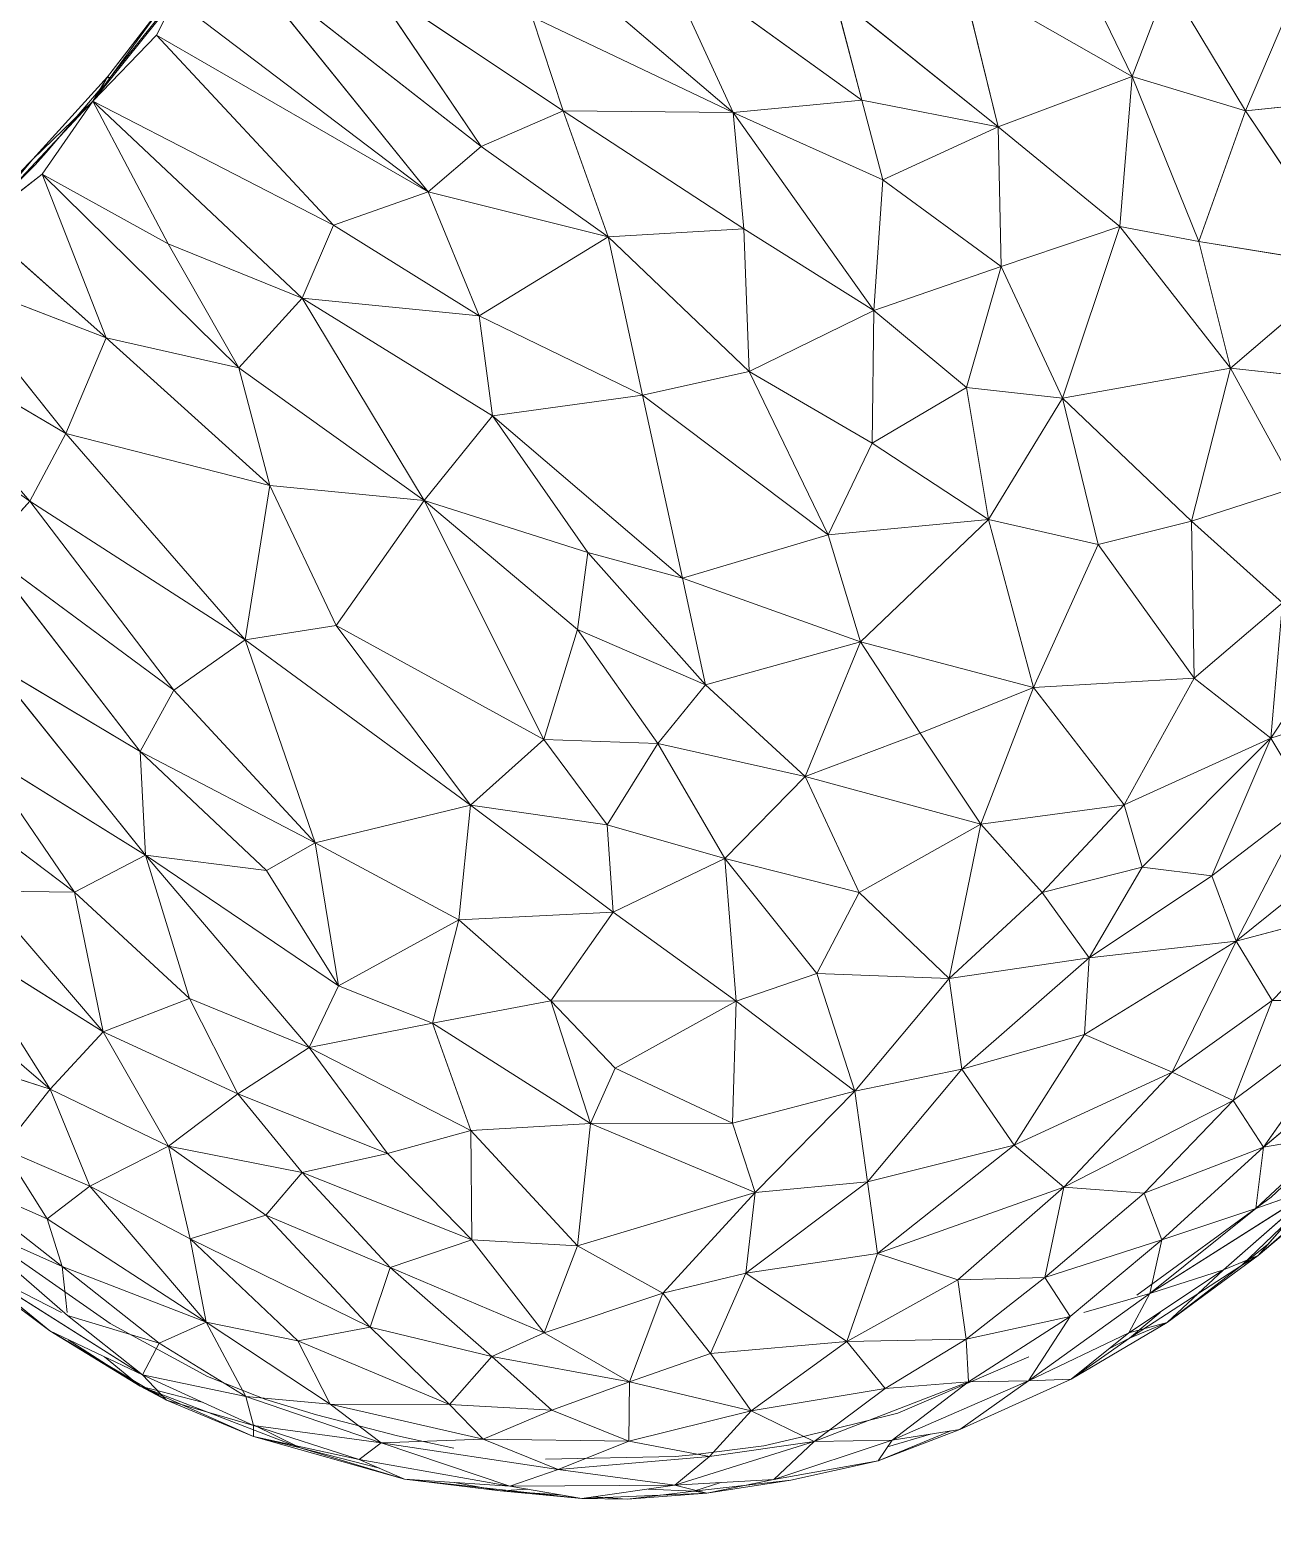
# Model space of a CAD drawing. Header units: inches. Extents: x -1767 to 184, y -1065 to 157.
# Drawn here: x -793.314 to -790.657, y -232.522 to -229.33 of the extents above; entities that cross this region are included whole.
import ezdxf

# ---------------------------------------------------------------- set-up
doc = ezdxf.new("R2010")
doc.units = ezdxf.units.IN
doc.header["$MEASUREMENT"] = 0
for name, color, linetype, lineweight in [('A-DETL-GENF', 92, 'Continuous', 9), ('E-LITE-EQPM', 33, 'Continuous', 9), ('G-IMPT', 8, 'Continuous', 9)]:
    doc.layers.add(name, color=color, linetype=linetype, lineweight=lineweight)

# ---------------------------------------------------------------- blocks, each defined once
blk = doc.blocks.new('flos_pendant16 - flos_pendant - 3D View - _3D__dwg_FLOS_AIM_Pendant_Lamps_dwg-2425-_3D_-V18-FIRST FLOOR')
at = {"layer": 'G-IMPT'}
for p, q in [((39.59, 25.3679), (40.0162, 25.3926)), ((40.0162, 25.3926), (39.6753, 25.3569)), ((40.4148, 25.3844), (40.0162, 25.3926)), ((40.0794, 25.3761), (40.0162, 25.3926)), ((40.643, 25.3596), (40.0162, 25.3926)), ((40.0162, 25.3926), (40.1729, 25.3376)), ((39.1446, 25.3129), (38.7212, 25.1947)), ((39.1446, 25.3129), (38.7681, 25.1977)), ((39.1446, 25.3129), (38.7681, 25.1977)), ((39.6753, 25.3569), (39.0649, 25.2166)), ((39.1446, 25.3129), (39.0649, 25.2166)), ((39.59, 25.3679), (39.1446, 25.3129)), ((39.1446, 25.3129), (39.6753, 25.3569)), ((39.6753, 25.3569), (39.4553, 25.1864)), ((39.4553, 25.1864), (40.1729, 25.3376)), ((40.0794, 25.3761), (39.59, 25.3679)), ((39.6753, 25.3569), (40.1729, 25.3376)), ((40.0794, 25.3761), (39.9412, 25.3466)), ((40.1729, 25.3376), (39.9859, 25.2111)), ((40.0794, 25.3761), (40.4148, 25.3844)), ((40.3079, 25.3439), (40.0794, 25.3761)), ((40.3079, 25.3439), (40.0794, 25.3761)), ((40.643, 25.3596), (40.1729, 25.3376)), ((40.1729, 25.3376), (40.643, 25.3596)), ((40.9977, 25.2634), (40.1729, 25.3376)), ((40.1729, 25.3376), (40.7475, 25.2029)), ((40.643, 25.3596), (40.4148, 25.3844)), ((40.5854, 25.3569), (40.4148, 25.3844)), ((41.0472, 25.2826), (40.643, 25.3596)), ((41.52, 25.1782), (40.643, 25.3596)), ((40.643, 25.3596), (40.9977, 25.2634)), ((41.0472, 25.2826), (40.7514, 25.3302)), ((39.0909, 25.248), (38.8697, 25.2042)), ((38.8697, 25.2042), (39.0909, 25.248)), ((40.9977, 25.2634), (40.7475, 25.2029)), ((40.9093, 25.2873), (41.0472, 25.2826)), ((41.52, 25.1782), (40.9977, 25.2634)), ((41.7372, 25.0572), (40.9977, 25.2634)), ((41.619, 24.9857), (40.9977, 25.2634)), ((40.9977, 25.2634), (41.52, 25.1782)), ((41.7372, 25.0572), (40.9977, 25.2634)), ((41.52, 25.1782), (41.0472, 25.2826)), ((41.274, 25.2183), (41.0472, 25.2826)), ((41.274, 25.2183), (41.0472, 25.2826)), ((38.7212, 25.1947), (38.1411, 24.9967)), ((38.1411, 24.9967), (38.7212, 25.1947)), ((39.0649, 25.2166), (38.3556, 24.9857)), ((38.7212, 25.1947), (38.3556, 24.9857)), ((38.3556, 24.9857), (38.7212, 25.1947)), ((39.0649, 25.2166), (38.6553, 24.961)), ((39.4553, 25.1864), (38.6553, 24.961)), ((39.0649, 25.2166), (38.7212, 25.1947)), ((39.4553, 25.1864), (39.0649, 25.2166)), ((39.0649, 25.2166), (39.4553, 25.1864)), ((39.4553, 25.1864), (39.0759, 24.9555)), ((39.4553, 25.1864), (39.0759, 24.9555)), ((39.4553, 25.1864), (39.9859, 25.2111)), ((39.4553, 25.1864), (39.755, 25.0022)), ((39.755, 25.0022), (39.4553, 25.1864)), ((39.7082, 25.1837), (39.5268, 25.1589)), ((39.7082, 25.1837), (40.0684, 25.1947)), ((39.9859, 25.2111), (39.755, 25.0022)), ((40.7475, 25.2029), (39.9859, 25.2111)), ((40.3818, 25.0957), (39.9859, 25.2111)), ((40.1564, 25.1947), (40.0684, 25.1947)), ((40.8052, 25.1452), (40.1564, 25.1947)), ((40.7475, 25.2029), (40.3818, 25.0957)), ((41.619, 24.9857), (40.7475, 25.2029)), ((41.1076, 25.0159), (40.7475, 25.2029)), ((42.2541, 24.8922), (41.52, 25.1782)), ((42.0259, 24.972), (41.52, 25.1782)), ((41.52, 25.1782), (41.7372, 25.0572)), ((42.0259, 24.972), (41.52, 25.1782)), ((39.5268, 25.1589), (39.0237, 25.0847)), ((40.3818, 25.0957), (39.755, 25.0022)), ((40.3818, 25.0957), (40.3488, 24.7988)), ((40.3488, 24.7988), (40.3818, 25.0957)), ((41.1076, 25.0159), (40.3818, 25.0957)), ((40.7502, 24.9032), (40.3818, 25.0957)), ((42.0259, 24.972), (41.6398, 25.1115)), ((39.0237, 25.0847), (38.3418, 24.8647)), ((41.1076, 25.0159), (40.7502, 24.9032)), ((41.619, 24.9857), (41.1076, 25.0159)), ((41.8555, 24.7685), (41.1076, 25.0159)), ((41.1076, 25.0159), (41.2589, 24.8262)), ((41.8555, 24.7685), (41.1076, 25.0159)), ((41.1076, 25.0159), (41.619, 24.9857)), ((41.2589, 25.0462), (41.5338, 24.9582)), ((41.7372, 25.0572), (41.619, 24.9857)), ((41.7372, 25.0572), (41.619, 24.9857)), ((42.2541, 24.8922), (41.7372, 25.0572)), ((41.7372, 25.0572), (42.2486, 24.8372)), ((38.1411, 24.9967), (37.6353, 24.7603)), ((38.3556, 24.9857), (37.7067, 24.6063)), ((37.7067, 24.6063), (38.3556, 24.9857)), ((37.8305, 24.8207), (38.1411, 24.9967)), ((38.1411, 24.9967), (37.8305, 24.7933)), ((38.1411, 24.9967), (37.8305, 24.7933)), ((38.3556, 24.9857), (37.8305, 24.7933)), ((38.3556, 24.9857), (38.1164, 24.6833)), ((38.6553, 24.961), (38.1164, 24.6833)), ((38.6553, 24.961), (38.1164, 24.6833)), ((38.3556, 24.9857), (38.1411, 24.9967)), ((38.6553, 24.961), (38.3556, 24.9857)), ((38.6553, 24.961), (38.647, 24.7465)), ((38.647, 24.7465), (38.6553, 24.961)), ((39.0759, 24.9555), (38.647, 24.7465)), ((39.0759, 24.9555), (38.6553, 24.961)), ((39.0759, 24.9555), (38.6553, 24.961)), ((39.755, 25.0022), (39.0759, 24.9555)), ((39.755, 25.0022), (39.0759, 24.9555)), ((39.2436, 24.7025), (39.0759, 24.9555)), ((39.755, 25.0022), (39.2436, 24.7025)), ((40.3488, 24.7988), (39.755, 25.0022)), ((39.755, 25.0022), (39.9309, 24.697)), ((40.3488, 24.7988), (39.755, 25.0022)), ((41.9297, 24.8152), (41.5338, 24.9582)), ((42.2486, 24.8372), (41.619, 24.9857)), ((42.2733, 24.6888), (41.619, 24.9857)), ((41.619, 24.9857), (41.8555, 24.7685)), ((41.619, 24.9857), (41.8555, 24.7685)), ((42.7957, 24.5871), (42.0259, 24.972)), ((42.2483, 24.8341), (42.0259, 24.972)), ((42.2541, 24.8922), (42.0259, 24.972)), ((37.9389, 24.8643), (37.8305, 24.8207)), ((40.7502, 24.9032), (40.3488, 24.7988)), ((40.7502, 24.9032), (40.3488, 24.7988)), ((41.2589, 24.8262), (40.7502, 24.9032)), ((40.7502, 24.9032), (41.0252, 24.6063)), ((40.7502, 24.9032), (41.0252, 24.6063)), ((42.2541, 24.8922), (42.2486, 24.8372)), ((42.672, 24.6695), (42.2541, 24.8922)), ((42.7957, 24.5871), (42.2541, 24.8922)), ((37.8305, 24.8207), (37.2366, 24.5101)), ((37.8305, 24.8207), (37.2366, 24.5101)), ((37.8305, 24.7933), (37.3273, 24.5238)), ((37.8305, 24.8207), (37.6353, 24.7603)), ((37.6353, 24.7603), (37.8305, 24.7933)), ((37.8305, 24.8207), (37.6649, 24.7064)), ((37.8305, 24.7933), (37.7067, 24.6063)), ((40.3488, 24.7988), (39.9309, 24.697)), ((40.3488, 24.7988), (40.1399, 24.3726)), ((41.0252, 24.6063), (40.3488, 24.7988)), ((40.3488, 24.7988), (40.753, 24.5128)), ((41.0252, 24.6063), (40.3488, 24.7988)), ((40.753, 24.5128), (40.3488, 24.7988)), ((41.2589, 24.8262), (41.0252, 24.6063)), ((41.2589, 24.8262), (41.0252, 24.6063)), ((41.8555, 24.7685), (41.2589, 24.8262)), ((41.2589, 24.8262), (41.619, 24.4028)), ((41.2589, 24.8262), (41.9874, 24.4358)), ((41.619, 24.4029), (41.2589, 24.8262)), ((41.9297, 24.8152), (42.1744, 24.7135)), ((42.672, 24.6695), (42.2486, 24.8372)), ((42.7792, 24.5321), (42.2486, 24.8372)), ((42.2486, 24.8372), (42.2733, 24.6888)), ((37.6353, 24.7603), (37.1486, 24.4688)), ((37.2366, 24.5101), (37.6353, 24.7603)), ((37.6353, 24.7603), (37.3273, 24.5238)), ((38.647, 24.7465), (38.1164, 24.6833)), ((38.1164, 24.6833), (38.647, 24.7465)), ((38.647, 24.7465), (38.2236, 24.4771)), ((39.2436, 24.7025), (38.647, 24.7465)), ((38.6608, 24.4468), (38.647, 24.7465)), ((38.6608, 24.4468), (38.647, 24.7465)), ((38.647, 24.7465), (39.2436, 24.7025)), ((42.2733, 24.6888), (41.8555, 24.7685)), ((42.4356, 24.2984), (41.8555, 24.7685)), ((41.8555, 24.7685), (41.9874, 24.4358)), ((41.8555, 24.7685), (42.2733, 24.6888)), ((42.4548, 24.5706), (42.1744, 24.7135)), ((38.1164, 24.6833), (37.6215, 24.3451)), ((38.0456, 24.67), (37.7067, 24.6063)), ((38.0456, 24.67), (37.7067, 24.6063)), ((38.1164, 24.6833), (38.2236, 24.4771)), ((39.2436, 24.7025), (38.6608, 24.4468)), ((39.2436, 24.7025), (38.6608, 24.4468)), ((39.2436, 24.7025), (39.0484, 24.2764)), ((39.2436, 24.7025), (39.0484, 24.2764)), ((39.2436, 24.7025), (39.9309, 24.697)), ((39.2436, 24.7025), (39.7165, 24.3121)), ((39.9309, 24.697), (39.2436, 24.7025)), ((39.9309, 24.697), (39.7165, 24.3121)), ((39.9309, 24.697), (39.7165, 24.3121)), ((40.1399, 24.3726), (39.9309, 24.697)), ((42.7792, 24.5321), (42.2733, 24.6888)), ((42.2733, 24.6888), (42.6802, 24.3809)), ((42.2733, 24.6888), (42.4356, 24.2984)), ((42.2733, 24.6888), (42.4356, 24.2984)), ((42.7957, 24.5871), (42.4939, 24.6962)), ((42.7957, 24.5871), (42.672, 24.6695)), ((43.2219, 24.2681), (42.672, 24.6695)), ((42.672, 24.6695), (42.7792, 24.5321)), ((37.7067, 24.6063), (36.8132, 24.1527)), ((37.7727, 24.609), (37.0552, 24.1829)), ((37.7067, 24.6063), (37.1376, 24.2324)), ((37.7067, 24.6063), (37.3273, 24.5238)), ((37.7067, 24.6063), (37.6215, 24.3451)), ((41.0252, 24.6063), (40.753, 24.5128)), ((41.619, 24.4028), (41.0252, 24.6063)), ((41.0252, 24.6063), (41.4898, 24.1142)), ((41.4898, 24.1142), (41.0252, 24.6063)), ((42.9167, 24.2599), (42.4548, 24.5706)), ((42.7957, 24.5871), (43.2219, 24.2681)), ((42.9613, 24.4235), (42.7957, 24.5871)), ((43.1337, 24.3207), (42.7957, 24.5871)), ((37.3273, 24.5238), (36.8132, 24.1527)), ((37.2366, 24.5101), (36.9788, 24.3088)), ((37.2366, 24.5101), (37.0896, 24.4132)), ((37.1486, 24.4688), (37.3273, 24.5238)), ((37.2366, 24.5101), (37.1486, 24.4688)), ((40.753, 24.5128), (40.1399, 24.3726)), ((40.753, 24.5128), (40.544, 24.0949)), ((41.4898, 24.1142), (40.753, 24.5128)), ((40.753, 24.5128), (41.0691, 24.0152)), ((42.7792, 24.5321), (42.6802, 24.3809)), ((43.2219, 24.2681), (42.7792, 24.5321)), ((43.5032, 23.9718), (42.7792, 24.5321)), ((42.7792, 24.5321), (43.1256, 24.1994)), ((37.1486, 24.4688), (36.5026, 24.0069)), ((37.1486, 24.4688), (36.64, 24.1169)), ((37.1486, 24.4688), (36.8132, 24.1527)), ((38.2236, 24.4771), (37.6215, 24.3451)), ((38.2236, 24.4771), (37.6875, 24.1032)), ((37.6875, 24.1032), (38.2236, 24.4771)), ((38.0862, 24.0344), (38.2236, 24.4771)), ((38.2236, 24.4771), (38.0862, 24.0344)), ((38.6608, 24.4468), (38.0862, 24.0344)), ((38.6608, 24.4468), (38.2236, 24.4771)), ((38.6608, 24.4468), (38.2236, 24.4771)), ((39.0484, 24.2764), (38.6608, 24.4468)), ((41.619, 24.4028), (41.9874, 24.4358)), ((42.4356, 24.2984), (41.9874, 24.4358)), ((42.4768, 23.875), (41.9874, 24.4358)), ((41.9874, 24.4358), (42.4768, 23.875)), ((37.0689, 23.93), (37.6215, 24.3451)), ((37.0689, 23.93), (37.6215, 24.3451)), ((37.1376, 24.2324), (37.6215, 24.3451)), ((37.6215, 24.3451), (37.6875, 24.1032)), ((37.6215, 24.3451), (37.6875, 24.1032)), ((40.1399, 24.3726), (39.6313, 23.9135)), ((40.1399, 24.3726), (39.7165, 24.3121)), ((40.1399, 24.3726), (40.544, 24.0949)), ((41.619, 24.4028), (41.4898, 24.1142)), ((42.0864, 23.7925), (41.619, 24.4029)), ((41.619, 24.4029), (42.4768, 23.875)), ((42.4768, 23.875), (41.619, 24.4028)), ((42.0864, 23.7925), (41.619, 24.4028)), ((42.6802, 24.3809), (42.4356, 24.2984)), ((43.1256, 24.1994), (42.6802, 24.3809)), ((42.6802, 24.3809), (43.1284, 23.952)), ((39.0484, 24.2764), (38.0862, 24.0344)), ((39.0484, 24.2764), (38.3143, 23.8008)), ((39.0484, 24.2764), (39.7165, 24.3121)), ((39.0484, 24.2764), (39.0649, 23.9135)), ((39.7165, 24.3121), (39.0649, 23.9135)), ((39.7165, 24.3121), (39.6313, 23.9135)), ((43.1284, 23.952), (42.4356, 24.2984)), ((43.1806, 23.7073), (42.4356, 24.2984)), ((42.4356, 24.2984), (42.9524, 23.5643)), ((42.4356, 24.2984), (42.4768, 23.875)), ((42.4768, 23.875), (42.4356, 24.2984)), ((43.9807, 23.5781), (43.2219, 24.2681)), ((43.2219, 24.2681), (43.5047, 23.9875)), ((43.2219, 24.2681), (43.9807, 23.5781)), ((37.1376, 24.2324), (36.7087, 23.9025)), ((36.7087, 23.9025), (37.1376, 24.2324)), ((36.8132, 24.1527), (37.1376, 24.2324)), ((37.1376, 24.2324), (37.0689, 23.93)), ((43.571, 23.7018), (42.9167, 24.2599)), ((43.6343, 23.666), (43.1256, 24.1994)), ((43.1256, 24.1994), (43.6343, 23.666)), ((37.0552, 24.1829), (36.3211, 23.6138)), ((41.4898, 24.1142), (41.0691, 24.0152)), ((42.0864, 23.7925), (41.4898, 24.1142)), ((41.8857, 23.5973), (41.4898, 24.1142)), ((41.8857, 23.5973), (41.4898, 24.1142)), ((43.1258, 24.184), (43.1284, 23.952)), ((43.1284, 23.952), (43.1258, 24.184)), ((43.5022, 23.9612), (43.1543, 24.1813)), ((43.5022, 23.9612), (43.1543, 24.1813)), ((37.0689, 23.93), (37.6875, 24.1032)), ((37.1981, 23.6825), (37.6875, 24.1032)), ((38.0862, 24.0344), (37.6875, 24.1032)), ((38.0862, 24.0344), (37.6875, 24.1032)), ((40.544, 24.0949), (39.6313, 23.9135)), ((40.544, 24.0949), (40.4203, 23.4901)), ((41.0224, 23.4681), (40.544, 24.0949)), ((41.0691, 24.0152), (40.544, 24.0949)), ((41.0691, 24.0152), (40.544, 24.0949)), ((38.0862, 24.0344), (37.1981, 23.6825)), ((38.0862, 24.0344), (37.1981, 23.6825)), ((38.0862, 24.0344), (37.4896, 23.5121)), ((38.0862, 24.0344), (37.4896, 23.5121)), ((38.0862, 24.0344), (38.3143, 23.8008)), ((38.3143, 23.8008), (38.0862, 24.0344)), ((41.0224, 23.4681), (41.0691, 24.0152)), ((41.8857, 23.5973), (41.0691, 24.0152)), ((41.4486, 23.5423), (41.0691, 24.0152)), ((41.4486, 23.5423), (41.0692, 24.0152)), ((37.0689, 23.93), (36.3431, 23.4268)), ((37.0689, 23.93), (36.4833, 23.2454)), ((36.7087, 23.9025), (37.0689, 23.93)), ((37.1981, 23.6825), (37.0689, 23.93)), ((37.1981, 23.6825), (37.0689, 23.93)), ((39.0649, 23.9135), (38.3143, 23.8008)), ((39.0649, 23.9135), (38.5398, 23.3966)), ((39.0649, 23.9135), (39.6313, 23.9135)), ((39.0649, 23.9135), (39.0842, 23.4543)), ((39.6313, 23.9135), (39.0842, 23.4543)), ((39.0842, 23.4543), (39.6313, 23.9135)), ((40.4203, 23.4901), (39.6313, 23.9135)), ((39.6313, 23.9135), (39.711, 23.5561)), ((43.6343, 23.666), (43.1284, 23.952)), ((43.6837, 23.4241), (43.1284, 23.952)), ((43.1284, 23.952), (43.1806, 23.7073)), ((43.6343, 23.666), (43.1284, 23.952)), ((43.1284, 23.952), (43.1806, 23.7073)), ((43.6837, 23.4241), (43.1284, 23.952)), ((42.4768, 23.875), (42.0864, 23.7925)), ((42.0864, 23.7925), (42.4768, 23.875)), ((42.9524, 23.5643), (42.4768, 23.875)), ((42.4768, 23.875), (42.54, 23.4021)), ((42.4768, 23.875), (42.9524, 23.5643)), ((38.3143, 23.8008), (37.4896, 23.5121)), ((38.3143, 23.8008), (37.9102, 23.2811)), ((38.3143, 23.8008), (38.5398, 23.3966)), ((38.3143, 23.8008), (38.5398, 23.3966)), ((42.0864, 23.7925), (41.8857, 23.5973)), ((42.54, 23.4021), (42.0864, 23.7925)), ((42.54, 23.4021), (42.0864, 23.7925)), ((37.1981, 23.6825), (36.4833, 23.2454)), ((36.4833, 23.2454), (37.1981, 23.6825)), ((37.1981, 23.6825), (36.9562, 23.2014)), ((37.1981, 23.6825), (37.4896, 23.5121)), ((37.4896, 23.5121), (37.1981, 23.6825)), ((43.1806, 23.7073), (42.9524, 23.5643)), ((43.1806, 23.7073), (42.9524, 23.5643)), ((43.6837, 23.4241), (43.1806, 23.7073)), ((43.3676, 23.3361), (43.1806, 23.7073)), ((43.1806, 23.7073), (43.6837, 23.4241)), ((43.3676, 23.3361), (43.1806, 23.7073)), ((41.8857, 23.5973), (41.4486, 23.5423)), ((41.8857, 23.5973), (41.4486, 23.5423)), ((42.54, 23.4021), (41.8857, 23.5973)), ((42.1689, 23.1739), (41.8857, 23.5973)), ((41.8857, 23.5973), (42.54, 23.4021)), ((42.1689, 23.1739), (41.8857, 23.5973)), ((39.0842, 23.4543), (39.711, 23.5561)), ((39.634, 22.9485), (39.711, 23.5561)), ((40.2719, 23.2261), (39.711, 23.5561)), ((40.4203, 23.4901), (39.711, 23.5561)), ((39.711, 23.5561), (40.2719, 23.2261)), ((41.0224, 23.4681), (41.4486, 23.5423)), ((42.1689, 23.1739), (41.4486, 23.5423)), ((41.7895, 22.976), (41.4486, 23.5423)), ((42.1689, 23.1739), (41.4486, 23.5423)), ((41.4486, 23.5423), (41.7895, 22.976)), ((42.9524, 23.5643), (42.54, 23.4021)), ((43.3676, 23.3361), (42.9524, 23.5643)), ((42.9524, 23.5643), (43.1036, 23.0612)), ((37.4896, 23.5121), (36.9562, 23.2014)), ((37.4896, 23.5121), (36.9562, 23.2014)), ((37.4896, 23.5121), (37.1074, 22.888)), ((37.1074, 22.888), (37.4896, 23.5121)), ((37.9102, 23.2811), (37.4896, 23.5121)), ((39.0842, 23.4543), (38.5398, 23.3966)), ((39.0842, 23.4543), (38.5398, 23.3966)), ((39.0842, 23.4543), (38.559, 22.9375)), ((39.0842, 23.4543), (39.634, 22.9485)), ((39.0842, 23.4543), (39.2189, 22.8495)), ((39.0842, 23.4543), (39.634, 22.9485)), ((40.2719, 23.2261), (40.4203, 23.4901)), ((41.0224, 23.4681), (40.4203, 23.4901)), ((40.5605, 22.8577), (40.4203, 23.4901)), ((40.4203, 23.4901), (41.1626, 22.9127)), ((41.0224, 23.4681), (40.4203, 23.4901)), ((41.7895, 22.976), (41.0224, 23.4681)), ((41.0224, 23.4681), (41.1626, 22.9127)), ((41.1626, 22.9127), (41.0224, 23.4681)), ((38.5398, 23.3966), (37.8497, 22.9017)), ((38.5398, 23.3966), (37.9102, 23.2811)), ((37.9102, 23.2811), (38.5398, 23.3966)), ((38.5398, 23.3966), (38.559, 22.9375)), ((42.54, 23.4021), (42.1689, 23.1739)), ((42.54, 23.4021), (43.1036, 23.0612)), ((42.54, 23.4021), (42.8122, 22.8)), ((43.1036, 23.0612), (42.54, 23.4021)), ((42.54, 23.4021), (42.8122, 22.8)), ((43.3676, 23.3361), (43.1036, 23.0612)), ((36.9562, 23.2014), (36.4833, 23.2454)), ((37.9102, 23.2811), (37.1074, 22.888)), ((37.9102, 23.2811), (37.1074, 22.888)), ((37.9102, 23.2811), (37.8497, 22.9017)), ((37.8497, 22.9017), (37.9102, 23.2811)), ((40.2719, 23.2261), (39.634, 22.9485)), ((40.5605, 22.8577), (40.2719, 23.2261)), ((36.9562, 23.2014), (36.4641, 22.7808)), ((36.9562, 23.2014), (37.1074, 22.888)), ((42.1689, 23.1739), (41.7895, 22.976)), ((41.7895, 22.976), (42.1689, 23.1739)), ((42.8122, 22.8), (42.1689, 23.1739)), ((42.1689, 23.1739), (42.3641, 22.6735)), ((42.3641, 22.6735), (42.1689, 23.1739)), ((43.1036, 23.0612), (42.8122, 22.8)), ((43.6453, 22.8275), (43.1036, 23.0612)), ((43.9669, 22.1677), (43.1036, 23.0612)), ((43.1036, 23.0612), (43.505, 22.2666)), ((43.1036, 23.0612), (43.9669, 22.1677)), ((43.505, 22.2666), (43.1036, 23.0612)), ((38.559, 22.9375), (37.8497, 22.9017)), ((38.559, 22.9375), (38.0532, 22.5526)), ((38.559, 22.9375), (38.3281, 22.1814)), ((38.559, 22.9375), (39.2189, 22.8495)), ((38.559, 22.9375), (38.9687, 22.4646)), ((39.2189, 22.8495), (38.559, 22.9375)), ((39.634, 22.9485), (39.2189, 22.8495)), ((39.634, 22.9485), (39.2189, 22.8495)), ((39.634, 22.9485), (39.623, 22.2309)), ((40.5605, 22.8577), (39.634, 22.9485)), ((39.634, 22.9485), (40.2059, 22.4453)), ((39.634, 22.9485), (40.5605, 22.8577)), ((41.7895, 22.976), (41.1626, 22.9127)), ((41.7895, 22.976), (41.1626, 22.9127)), ((41.7895, 22.976), (41.6135, 22.6818)), ((42.5153, 21.9367), (41.7895, 22.976)), ((42.3641, 22.6735), (41.7895, 22.976)), ((42.5153, 21.9367), (41.7895, 22.976)), ((41.7895, 22.976), (42.3641, 22.6735)), ((37.1074, 22.888), (36.3926, 22.4178)), ((36.3926, 22.4178), (37.1074, 22.888)), ((36.4641, 22.7808), (37.1074, 22.888)), ((37.1074, 22.888), (36.6785, 22.2254)), ((37.1074, 22.888), (37.8497, 22.9017)), ((37.1074, 22.888), (37.8497, 22.9017)), ((37.1074, 22.888), (37.1981, 22.5498)), ((37.1981, 22.5498), (37.1074, 22.888)), ((37.8497, 22.9017), (37.1981, 22.5498)), ((37.5418, 22.4728), (37.8497, 22.9017)), ((38.0532, 22.5526), (37.8497, 22.9017)), ((39.2189, 22.8495), (38.9687, 22.4646)), ((39.2189, 22.8495), (39.623, 22.2309)), ((40.5605, 22.8577), (40.2059, 22.4453)), ((40.5605, 22.8577), (41.1626, 22.9127)), ((40.5605, 22.8577), (40.9812, 22.4096)), ((40.5605, 22.8577), (40.9812, 22.4096)), ((40.9812, 22.4096), (41.1626, 22.9127)), ((41.1626, 22.9127), (40.9812, 22.4096)), ((41.6135, 22.6818), (41.1626, 22.9127)), ((41.6135, 22.6818), (41.1626, 22.9127)), ((42.8122, 22.8), (42.3641, 22.6735)), ((43.3483, 22.0384), (42.8122, 22.8)), ((43.505, 22.2666), (42.8122, 22.8)), ((42.8122, 22.8), (42.8892, 22.0879)), ((42.8892, 22.0879), (42.8122, 22.8)), ((42.8122, 22.8), (43.3483, 22.0384)), ((41.6135, 22.6818), (40.9812, 22.4096)), ((40.9812, 22.4096), (41.6135, 22.6818)), ((42.5153, 21.9367), (41.6135, 22.6818)), ((41.6135, 22.6818), (41.9187, 22.0714)), ((41.6135, 22.6818), (41.663, 21.956)), ((42.8892, 22.0879), (42.3641, 22.6735)), ((42.5153, 21.9367), (42.3641, 22.6735)), ((37.1981, 22.5498), (36.6785, 22.2254)), ((36.6785, 22.2254), (37.1981, 22.5498)), ((37.1981, 22.5498), (36.838, 21.89)), ((37.1981, 22.5498), (36.838, 21.89)), ((37.5418, 22.4728), (37.1981, 22.5498)), ((38.0532, 22.5526), (37.5418, 22.4728)), ((38.0532, 22.5526), (37.5418, 22.4728)), ((38.0532, 22.5526), (37.6023, 22.1539)), ((38.3281, 22.1814), (38.0532, 22.5526)), ((38.0532, 22.5526), (38.3281, 22.1814)), ((37.5418, 22.4728), (36.838, 21.89)), ((37.5418, 22.4728), (37.6023, 22.1539)), ((38.9687, 22.4646), (38.3281, 22.1814)), ((39.623, 22.2309), (38.9687, 22.4646)), ((38.9687, 22.4646), (39.1831, 21.8597)), ((39.623, 22.2309), (38.9687, 22.4646)), ((39.623, 22.2309), (40.2059, 22.4453)), ((40.1949, 22.0055), (40.2059, 22.4453)), ((40.9812, 22.4096), (40.2059, 22.4453)), ((40.8685, 21.8432), (40.2059, 22.4453)), ((40.9812, 22.4096), (40.8685, 21.8432)), ((40.8685, 21.8432), (40.9812, 22.4096)), ((41.663, 21.956), (40.9812, 22.4096)), ((40.9812, 22.4096), (41.663, 21.956)), ((36.838, 21.89), (36.6785, 22.2254)), ((38.3281, 22.1814), (37.6023, 22.1539)), ((38.3281, 22.1814), (37.9982, 21.5243)), ((37.9982, 21.5243), (38.3281, 22.1814)), ((39.1831, 21.8597), (38.3281, 22.1814)), ((38.5865, 21.6975), (38.3281, 22.1814)), ((38.3281, 22.1814), (38.5865, 21.6975)), ((39.1831, 21.8597), (38.3281, 22.1814)), ((39.623, 22.2309), (39.1831, 21.8597)), ((39.623, 22.2309), (39.1831, 21.8597)), ((39.623, 22.2309), (40.1949, 22.0055)), ((39.623, 22.2309), (39.9034, 21.6233)), ((37.6023, 22.1539), (36.838, 21.89)), ((36.838, 21.89), (37.6023, 22.1539)), ((37.6023, 22.1539), (37.1926, 21.5546)), ((37.6023, 22.1539), (37.1926, 21.5546)), ((37.9982, 21.5243), (37.6023, 22.1539)), ((41.9187, 22.0714), (41.663, 21.956)), ((42.5153, 21.9367), (41.9187, 22.0714)), ((41.9187, 22.0714), (42.4933, 21.4171)), ((42.5153, 21.9367), (41.9187, 22.0714)), ((41.9187, 22.0714), (42.4933, 21.4171)), ((42.8892, 22.0879), (42.5153, 21.9367)), ((42.8892, 22.0879), (42.5153, 21.9367)), ((43.593, 21.4418), (42.8892, 22.0879)), ((43.3483, 22.0384), (42.8892, 22.0879)), ((43.3016, 21.3374), (42.8892, 22.0879)), ((43.3483, 22.0384), (42.8892, 22.0879)), ((42.8892, 22.0879), (43.3016, 21.3374)), ((40.1949, 22.0055), (39.9034, 21.6233)), ((40.1949, 22.0055), (39.9034, 21.6233)), ((40.8685, 21.8432), (40.1949, 22.0055)), ((40.4698, 21.5491), (40.1949, 22.0055)), ((41.663, 21.956), (40.8685, 21.8432)), ((41.663, 21.956), (40.8685, 21.8432)), ((41.663, 21.956), (42.4933, 21.4171)), ((41.663, 21.956), (42.2953, 21.1257)), ((41.663, 21.956), (41.9159, 20.9085)), ((41.663, 21.956), (42.4933, 21.4171)), ((36.2221, 21.758), (36.838, 21.89)), ((36.3513, 21.2906), (36.838, 21.89)), ((36.7142, 21.2192), (36.838, 21.89)), ((36.838, 21.89), (36.7142, 21.2192)), ((36.838, 21.89), (37.1926, 21.5546)), ((37.1926, 21.5546), (36.838, 21.89)), ((42.5153, 21.9367), (42.4933, 21.4171)), ((42.4933, 21.4171), (42.5153, 21.9367)), ((43.3016, 21.3374), (42.5153, 21.9367)), ((42.5153, 21.9367), (43.1971, 20.9002)), ((39.1831, 21.8597), (38.5865, 21.6975)), ((39.1831, 21.8597), (38.5865, 21.6975)), ((39.1831, 21.8597), (38.8422, 21.2137)), ((38.8422, 21.2137), (39.1831, 21.8597)), ((39.9034, 21.6233), (39.1831, 21.8597)), ((39.1831, 21.8597), (39.6368, 21.3539)), ((40.8685, 21.8432), (40.4698, 21.5491)), ((40.8685, 21.8432), (41.9159, 20.9085)), ((40.8685, 21.8432), (41.4541, 20.881)), ((41.4541, 20.881), (40.8685, 21.8432)), ((38.5865, 21.6975), (37.9982, 21.5243)), ((38.5865, 21.6975), (37.9982, 21.5243)), ((38.8422, 21.2137), (38.5865, 21.6975)), ((38.5865, 21.6975), (38.8422, 21.2137)), ((39.9034, 21.6233), (39.6368, 21.3539)), ((40.4698, 21.5491), (39.9034, 21.6233)), ((39.9034, 21.6233), (40.2499, 21.0157)), ((39.9034, 21.6233), (40.4698, 21.5491)), ((36.7142, 21.2192), (37.1926, 21.5546)), ((36.7142, 21.2192), (37.1926, 21.5546)), ((37.1294, 20.7683), (37.1926, 21.5546)), ((37.1926, 21.5546), (37.1294, 20.7683)), ((37.6078, 20.8397), (37.1926, 21.5546)), ((37.9982, 21.5243), (37.1926, 21.5546)), ((37.6078, 20.8397), (37.9982, 21.5243)), ((38.8422, 21.2137), (37.9982, 21.5243)), ((37.9982, 21.5243), (38.1439, 20.6638)), ((37.9982, 21.5243), (38.1439, 20.6638)), ((40.4698, 21.5491), (40.2499, 21.0157)), ((40.4698, 21.5491), (40.2499, 21.0157)), ((41.4541, 20.881), (40.4698, 21.5491)), ((40.9537, 20.2981), (40.4698, 21.5491)), ((40.4698, 21.5491), (40.9537, 20.2981)), ((38.8422, 21.2137), (39.6368, 21.3539)), ((38.8422, 21.2137), (39.6368, 21.3539)), ((39.7, 20.8095), (39.6368, 21.3539)), ((40.1619, 20.6363), (39.6368, 21.3539)), ((39.6368, 21.3539), (40.2499, 21.0157)), ((39.6368, 21.3539), (40.1619, 20.6363)), ((42.4933, 21.4171), (42.2953, 21.1257)), ((43.1971, 20.9002), (42.4933, 21.4171)), ((43.1724, 20.3394), (42.4933, 21.4171)), ((37.1294, 20.7683), (36.7142, 21.2192)), ((36.7142, 21.2192), (37.1294, 20.7683)), ((38.8422, 21.2137), (38.1439, 20.6638)), ((38.8422, 21.2137), (39.7, 20.8095)), ((38.8422, 21.2137), (38.9522, 20.6638)), ((39.7, 20.8095), (38.8422, 21.2137)), ((38.8422, 21.2137), (38.9522, 20.6638)), ((42.2953, 21.1257), (41.9159, 20.9085)), ((41.9159, 20.9085), (42.2953, 21.1257)), ((43.1724, 20.3394), (42.2953, 21.1257)), ((42.2953, 21.1257), (42.9249, 20.1139)), ((40.1619, 20.6363), (40.2499, 21.0157)), ((40.1619, 20.6363), (40.2499, 21.0157)), ((40.9537, 20.2981), (40.2499, 21.0157)), ((40.9537, 20.2981), (40.2499, 21.0157)), ((41.9159, 20.9085), (41.4541, 20.881)), ((41.9159, 20.9085), (41.718, 20.1497)), ((42.9249, 20.1139), (41.9159, 20.9085)), ((41.9159, 20.9085), (42.7132, 19.7923)), ((42.9249, 20.1139), (41.9159, 20.9085)), ((37.1294, 20.7683), (37.6078, 20.8397)), ((37.715, 20.0919), (37.6078, 20.8397)), ((37.6078, 20.8397), (38.1439, 20.6638)), ((38.1439, 20.6638), (37.6078, 20.8397)), ((41.4541, 20.881), (40.9537, 20.2981)), ((41.4541, 20.881), (41.718, 20.1497)), ((41.4541, 20.881), (41.718, 20.1497)), ((37.1294, 20.7683), (36.5933, 20.65)), ((37.1294, 20.7683), (36.5933, 20.65)), ((37.1294, 20.7683), (36.8627, 20.0232)), ((37.715, 20.0919), (37.1294, 20.7683)), ((37.715, 20.0919), (37.1294, 20.7683)), ((39.7, 20.8095), (38.9522, 20.6638)), ((40.5715, 19.9077), (39.7, 20.8095)), ((39.8127, 19.8775), (39.7, 20.8095)), ((39.7, 20.8095), (40.1619, 20.6363)), ((39.8127, 19.8775), (39.7, 20.8095)), ((39.7, 20.8095), (40.5715, 19.9077)), ((36.5933, 20.65), (36.8627, 20.0232)), ((37.715, 20.0919), (38.1439, 20.6638)), ((38.1439, 20.6638), (37.715, 20.0919)), ((38.1906, 19.993), (38.1439, 20.6638)), ((38.9522, 20.6638), (38.1439, 20.6638)), ((38.1439, 20.6638), (38.6883, 20.2267)), ((38.1439, 20.6638), (38.1906, 19.993)), ((38.9522, 20.6638), (38.6883, 20.2267)), ((39.8127, 19.8775), (38.9522, 20.6638)), ((38.9522, 20.6638), (39.2684, 19.8088)), ((40.9537, 20.2981), (40.1619, 20.6363)), ((40.5715, 19.9077), (40.1619, 20.6363)), ((40.9537, 20.2981), (40.1619, 20.6363)), ((40.1619, 20.6363), (40.5715, 19.9077)), ((40.9537, 20.2981), (40.5715, 19.9077)), ((41.718, 20.1497), (40.9537, 20.2981)), ((40.9537, 20.2981), (41.817, 19.5476)), ((40.9537, 20.2981), (41.4678, 19.2287)), ((41.718, 20.1497), (40.9537, 20.2981)), ((43.1724, 20.3394), (42.9249, 20.1139)), ((38.1906, 19.993), (38.6883, 20.2267)), ((38.6168, 19.5641), (38.6883, 20.2267)), ((39.2684, 19.8088), (38.6883, 20.2267)), ((41.718, 20.1497), (42.4658, 19.3331)), ((41.718, 20.1497), (41.817, 19.5476)), ((41.718, 20.1497), (42.7132, 19.7923)), ((41.718, 20.1497), (42.7132, 19.7923)), ((36.8627, 20.0232), (36.2744, 20.1442)), ((37.715, 20.0919), (36.8627, 20.0232)), ((37.715, 20.0919), (37.3466, 19.2616)), ((37.715, 20.0919), (38.1906, 19.993)), ((37.715, 20.0919), (37.9597, 19.4046)), ((37.715, 20.0919), (37.9597, 19.4046)), ((42.9249, 20.1139), (42.7132, 19.7923)), ((42.7132, 19.7923), (42.9249, 20.1139)), ((42.9249, 20.1139), (43.8707, 19.3029)), ((42.9249, 20.1139), (43.6233, 19.1324)), ((36.8627, 20.0232), (36.2166, 19.5696)), ((37.3466, 19.2616), (36.8627, 20.0232)), ((36.8627, 20.0232), (36.9589, 19.3744)), ((36.9589, 19.3744), (36.8627, 20.0232)), ((38.1906, 19.993), (37.9597, 19.4046)), ((37.9597, 19.4046), (38.1906, 19.993)), ((38.6168, 19.5641), (38.1906, 19.993)), ((39.8127, 19.8775), (39.2684, 19.8088)), ((40.5715, 19.9077), (39.8127, 19.8775)), ((39.9089, 19.0692), (39.8127, 19.8775)), ((39.8127, 19.8775), (40.5908, 19.4019)), ((40.5715, 19.9077), (40.5908, 19.4019)), ((40.5715, 19.9077), (41.4678, 19.2287)), ((40.5715, 19.9077), (40.5908, 19.4019)), ((38.6168, 19.5641), (39.2684, 19.8088)), ((39.2271, 19.0939), (39.2684, 19.8088)), ((39.9089, 19.0692), (39.2684, 19.8088)), ((39.9089, 19.0692), (39.2684, 19.8088)), ((42.4658, 19.3331), (42.7132, 19.7923)), ((43.2768, 18.929), (42.7132, 19.7923)), ((42.7132, 19.7923), (43.6233, 19.1324)), ((36.9589, 19.3744), (36.2166, 19.5696)), ((36.2166, 19.5696), (36.6648, 18.7448)), ((38.6168, 19.5641), (37.9597, 19.4046)), ((38.6168, 19.5641), (38.5095, 18.9152)), ((39.2244, 18.5083), (38.6168, 19.5641)), ((39.2271, 19.0939), (38.6168, 19.5641)), ((38.6168, 19.5641), (39.2244, 18.5083)), ((39.2271, 19.0939), (38.6168, 19.5641)), ((41.817, 19.5476), (41.4678, 19.2287)), ((42.7077, 18.4863), (41.817, 19.5476)), ((42.4658, 19.3331), (41.817, 19.5476)), ((41.817, 19.5476), (42.1111, 18.8932)), ((42.1111, 18.8932), (41.817, 19.5476)), ((41.817, 19.5476), (42.7077, 18.4863)), ((42.4658, 19.3331), (41.817, 19.5476)), ((37.9597, 19.4046), (37.3466, 19.2616)), ((37.9597, 19.4046), (37.9074, 18.7063)), ((38.5095, 18.9152), (37.9597, 19.4046)), ((39.9089, 19.0692), (40.5908, 19.4019)), ((40.5908, 19.4019), (39.9089, 19.0692)), ((40.5908, 19.4019), (41.4678, 19.2287)), ((40.5908, 19.4019), (41.2753, 18.8795)), ((40.5908, 19.4019), (40.786, 18.7585)), ((36.9589, 19.3744), (36.6648, 18.7448)), ((37.3466, 19.2616), (36.9589, 19.3744)), ((36.9589, 19.3744), (37.2146, 18.5193)), ((43.0514, 18.7035), (42.4658, 19.3331)), ((42.7077, 18.4863), (42.4658, 19.3331)), ((42.4658, 19.3331), (43.2768, 18.929)), ((37.3466, 19.2616), (37.2146, 18.5193)), ((37.3466, 19.2616), (37.2146, 18.5193)), ((37.3466, 19.2616), (37.9074, 18.7063)), ((37.9074, 18.7063), (37.3466, 19.2616)), ((41.4678, 19.2287), (41.2753, 18.8795)), ((42.4191, 18.1454), (41.4678, 19.2287)), ((42.1111, 18.8932), (41.4678, 19.2287)), ((42.4191, 18.1454), (41.4678, 19.2287)), ((41.4678, 19.2287), (42.1111, 18.8932)), ((39.2244, 18.5083), (39.2271, 19.0939)), ((39.2244, 18.5083), (39.2271, 19.0939)), ((40.0739, 18.4176), (39.2271, 19.0939)), ((39.2271, 19.0939), (39.9089, 19.0692)), ((40.0739, 18.4176), (39.9089, 19.0692)), ((39.9089, 19.0692), (40.786, 18.7585)), ((39.9089, 19.0692), (40.5, 18.5578)), ((39.9089, 19.0692), (40.0739, 18.4176)), ((40.5, 18.5578), (39.9089, 19.0692)), ((38.5095, 18.9152), (37.9074, 18.7063)), ((39.2244, 18.5083), (38.5095, 18.9152)), ((38.5095, 18.9152), (38.5755, 18.5083)), ((41.2753, 18.8795), (40.786, 18.7585)), ((42.4191, 18.1454), (41.2753, 18.8795)), ((41.2753, 18.8795), (42.0699, 17.8458)), ((42.4191, 18.1454), (41.2753, 18.8795)), ((42.7077, 18.4863), (42.1111, 18.8932)), ((42.4191, 18.1454), (42.1111, 18.8932)), ((42.7077, 18.4863), (42.1111, 18.8932)), ((36.6648, 18.7448), (36.0984, 18.7393)), ((36.6648, 18.7448), (36.3156, 18.1042)), ((36.6648, 18.7448), (36.3156, 18.1042)), ((37.2146, 18.5193), (36.6648, 18.7448)), ((36.6648, 18.7448), (36.9892, 18.0657)), ((36.9892, 18.0657), (36.6648, 18.7448)), ((40.786, 18.7585), (40.5, 18.5578)), ((40.786, 18.7585), (40.5, 18.5578)), ((40.786, 18.7585), (41.9627, 17.6753)), ((40.786, 18.7585), (41.6218, 17.4938)), ((40.786, 18.7585), (42.0699, 17.8458)), ((43.1514, 18.7749), (42.7366, 18.4358)), ((43.1806, 18.7723), (42.7462, 18.4066)), ((37.9074, 18.7063), (37.2146, 18.5193)), ((38.5755, 18.5083), (37.9074, 18.7063)), ((37.9074, 18.7063), (38.0174, 17.953)), ((37.9074, 18.7063), (38.6635, 17.9695)), ((43.0514, 18.7035), (42.4191, 18.1454)), ((43.0514, 18.7035), (42.7077, 18.4863)), ((42.9938, 18.6475), (42.7462, 18.4066)), ((37.2146, 18.5193), (36.9892, 18.0657)), ((37.2146, 18.5193), (36.9892, 18.0657)), ((38.0174, 17.953), (37.2146, 18.5193)), ((37.2146, 18.5193), (37.5198, 17.6918)), ((38.0174, 17.953), (37.2146, 18.5193)), ((37.5198, 17.6918), (37.2146, 18.5193)), ((39.2244, 18.5083), (38.5755, 18.5083)), ((38.5755, 18.5083), (39.5103, 17.689)), ((38.5755, 18.5083), (38.6635, 17.9695)), ((39.2244, 18.5083), (38.5755, 18.5083)), ((40.1839, 17.9337), (39.2244, 18.5083)), ((40.0739, 18.4176), (39.2244, 18.5083)), ((39.2244, 18.5083), (40.2719, 17.4279)), ((39.2244, 18.5083), (39.5103, 17.689)), ((40.0739, 18.4176), (39.2244, 18.5083)), ((39.2244, 18.5083), (39.5103, 17.689)), ((40.0739, 18.4176), (40.5, 18.5578)), ((40.5, 18.5578), (40.0739, 18.4176)), ((40.9784, 17.6808), (40.5, 18.5578)), ((40.5, 18.5578), (41.6218, 17.4938)), ((42.7077, 18.4863), (42.4191, 18.1454)), ((42.6766, 18.3794), (42.7366, 18.4358)), ((40.9784, 17.6808), (40.0739, 18.4176)), ((40.1839, 17.9337), (40.0739, 18.4176)), ((42.3338, 18.03), (42.7462, 18.4066)), ((42.6766, 18.3794), (42.3652, 18.0784)), ((42.4191, 18.1454), (42.7462, 18.4066)), ((42.5489, 18.2559), (42.3652, 18.0784)), ((42.3652, 18.0784), (42.5489, 18.2559)), ((42.4191, 18.1454), (41.9627, 17.6753)), ((42.4191, 18.1454), (42.0322, 17.7117)), ((42.4191, 18.1454), (42.0699, 17.8458)), ((42.4191, 18.1454), (42.3338, 18.03)), ((42.3338, 18.03), (42.3652, 18.0784)), ((42.3338, 18.03), (41.9874, 17.6615)), ((42.0073, 17.7141), (42.3212, 18.0358)), ((42.0073, 17.7141), (42.3212, 18.0358)), ((42.0073, 17.7141), (42.3212, 18.0358)), ((42.3338, 18.03), (42.3212, 18.0358)), ((41.9627, 17.6753), (42.0699, 17.8458))]:
    blk.add_line(p, q, dxfattribs=at)
at = {"layer": 'G-IMPT', "flags": 128}
for points in [[(39.6753, 25.3569), (39.1446, 25.3129), (39.59, 25.3679), (40.0162, 25.3926), (40.0794, 25.3761), (40.4148, 25.3844), (40.5854, 25.3569)], [(39.6753, 25.3569), (40.0162, 25.3926), (40.1729, 25.3376), (39.4553, 25.1864), (39.9859, 25.2111), (40.7475, 25.2029), (40.3818, 25.0957), (40.7502, 24.9032)], [(40.4148, 25.3844), (40.0162, 25.3926), (40.643, 25.3596), (40.9977, 25.2634)], [(39.1446, 25.3129), (38.7212, 25.1947), (39.0649, 25.2166)], [(39.4553, 25.1864), (39.6753, 25.3569), (39.0649, 25.2166), (39.1446, 25.3129)], [(39.59, 25.3679), (40.0794, 25.3761), (39.9412, 25.3466)], [(40.7475, 25.2029), (40.1729, 25.3376), (39.6753, 25.3569)], [(40.1729, 25.3376), (39.9859, 25.2111), (40.3818, 25.0957)], [(40.9977, 25.2634), (41.619, 24.9857), (40.7475, 25.2029), (40.9977, 25.2634), (40.1729, 25.3376)], [(40.7514, 25.3302), (41.0472, 25.2826), (40.643, 25.3596), (40.4148, 25.3844)], [(41.7372, 25.0572), (41.52, 25.1782), (40.643, 25.3596)], [(40.9093, 25.2873), (41.0472, 25.2826), (41.52, 25.1782), (42.2541, 24.8922), (42.7957, 24.5871), (42.0259, 24.972), (42.2541, 24.8922), (41.7372, 25.0572)], [(39.4553, 25.1864), (38.6553, 24.961), (39.0649, 25.2166), (38.3556, 24.9857)], [(40.3818, 25.0957), (39.755, 25.0022), (39.9859, 25.2111)], [(40.3818, 25.0957), (41.1076, 25.0159), (40.7475, 25.2029)], [(42.2483, 24.8341), (42.0259, 24.972), (41.6398, 25.1115)], [(41.9874, 24.4358), (41.8555, 24.7685), (41.2589, 24.8262), (41.1076, 25.0159), (40.7502, 24.9032), (41.2589, 24.8262)], [(41.619, 24.9857), (42.2733, 24.6888), (42.2486, 24.8372), (42.2541, 24.8922), (42.672, 24.6695), (42.7792, 24.5321), (42.2486, 24.8372), (41.7372, 25.0572)], [(38.1411, 24.9967), (37.6353, 24.7603), (37.8305, 24.8207)], [(38.3556, 24.9857), (37.8305, 24.7933), (37.7067, 24.6063)], [(37.8305, 24.8207), (38.1411, 24.9967), (38.3556, 24.9857)], [(38.6553, 24.961), (38.3556, 24.9857), (38.1164, 24.6833)], [(38.2236, 24.4771), (38.647, 24.7465), (39.0759, 24.9555)], [(39.0759, 24.9555), (39.2436, 24.7025), (39.755, 25.0022)], [(40.3488, 24.7988), (39.9309, 24.697), (39.755, 25.0022)], [(42.672, 24.6695), (42.2486, 24.8372), (41.619, 24.9857)], [(37.6649, 24.7064), (37.8305, 24.8207), (37.9389, 24.8643)], [(37.8305, 24.7933), (37.6353, 24.7603), (37.2366, 24.5101), (37.0896, 24.4132)], [(37.7067, 24.6063), (37.3273, 24.5238), (37.8305, 24.7933)], [(40.3488, 24.7988), (40.1399, 24.3726), (40.753, 24.5128)], [(41.2589, 24.8262), (41.9874, 24.4358), (41.619, 24.4029)], [(37.3273, 24.5238), (37.6353, 24.7603), (37.1486, 24.4688), (37.2366, 24.5101), (36.9788, 24.3088)], [(43.1806, 23.7073), (42.4356, 24.2984), (41.8555, 24.7685)], [(37.6215, 24.3451), (37.1376, 24.2324), (37.7067, 24.6063), (37.6215, 24.3451), (38.1164, 24.6833)], [(38.1164, 24.6833), (38.2236, 24.4771), (37.6215, 24.3451)], [(39.6313, 23.9135), (39.7165, 24.3121), (39.2436, 24.7025)], [(40.544, 24.0949), (40.1399, 24.3726), (39.9309, 24.697)], [(42.4356, 24.2984), (42.6802, 24.3809), (42.2733, 24.6888)], [(42.2733, 24.6888), (42.7792, 24.5321), (42.6802, 24.3809)], [(42.7957, 24.5871), (43.2219, 24.2681), (42.672, 24.6695), (42.7957, 24.5871), (42.4939, 24.6962)], [(37.7067, 24.6063), (36.8132, 24.1527), (37.3273, 24.5238)], [(41.0252, 24.6063), (40.753, 24.5128), (41.4898, 24.1142)], [(41.0252, 24.6063), (41.619, 24.4029), (41.4898, 24.1142)], [(43.1337, 24.3207), (42.7957, 24.5871), (42.9613, 24.4235)], [(36.8493, 24.2548), (36.64, 24.1169), (37.1486, 24.4688), (37.3273, 24.5238)], [(40.544, 24.0949), (40.753, 24.5128), (41.0692, 24.0152)], [(42.6802, 24.3809), (43.1256, 24.1994), (42.7792, 24.5321)], [(43.5032, 23.9718), (42.7792, 24.5321), (43.2219, 24.2681), (43.5047, 23.9875)], [(36.3128, 23.7678), (36.5026, 24.0069), (37.1486, 24.4688), (36.8132, 24.1527)], [(39.0484, 24.2764), (38.6608, 24.4468), (38.0862, 24.0344)], [(42.9524, 23.5643), (42.4356, 24.2984), (41.9874, 24.4358)], [(39.7165, 24.3121), (40.1399, 24.3726), (39.6313, 23.9135)], [(42.4356, 24.2984), (43.1284, 23.952), (42.6802, 24.3809)], [(39.0649, 23.9135), (39.7165, 24.3121), (39.0484, 24.2764), (38.3143, 23.8008), (37.9102, 23.2811)], [(38.0862, 24.0344), (39.0484, 24.2764), (39.0649, 23.9135)], [(37.1376, 24.2324), (36.8132, 24.1527), (36.3128, 23.7678)], [(36.7087, 23.9025), (37.0689, 23.93), (37.1376, 24.2324)], [(41.4898, 24.1142), (41.0692, 24.0152), (41.8857, 23.5973)], [(41.4898, 24.1142), (42.0864, 23.7925), (41.8857, 23.5973)], [(37.1981, 23.6825), (37.6875, 24.1032), (37.0689, 23.93)], [(41.0692, 24.0152), (41.0224, 23.4681), (40.544, 24.0949), (40.4203, 23.4901), (39.6313, 23.9135), (40.544, 24.0949)], [(36.4833, 23.2454), (37.0689, 23.93), (36.3431, 23.4268), (36.4833, 23.2454)], [(39.6313, 23.9135), (39.0649, 23.9135), (38.3143, 23.8008)], [(38.5398, 23.3966), (39.0649, 23.9135), (39.0842, 23.4543)], [(39.6313, 23.9135), (39.711, 23.5561), (39.0842, 23.4543)], [(42.4768, 23.875), (42.54, 23.4021), (42.9524, 23.5643), (43.1036, 23.0612), (42.8122, 22.8), (43.505, 22.2666)], [(37.9102, 23.2811), (37.4896, 23.5121), (38.3143, 23.8008)], [(37.1981, 23.6825), (36.9562, 23.2014), (37.1074, 22.888), (36.4641, 22.7808), (35.8482, 22.1759)], [(40.2719, 23.2261), (39.634, 22.9485), (39.711, 23.5561)], [(40.9812, 22.4096), (40.2059, 22.4453), (40.5605, 22.8577), (41.1626, 22.9127), (40.4203, 23.4901), (40.2719, 23.2261), (40.5605, 22.8577), (40.4203, 23.4901), (39.711, 23.5561)], [(41.7895, 22.976), (41.0224, 23.4681), (41.4486, 23.5423)], [(42.9524, 23.5643), (43.3676, 23.3361), (43.1036, 23.0612), (43.6453, 22.8275), (43.9669, 22.1677)], [(38.9687, 22.4646), (38.559, 22.9375), (39.0842, 23.4543), (39.2189, 22.8495)], [(38.5398, 23.3966), (37.8497, 22.9017), (38.0532, 22.5526)], [(38.5398, 23.3966), (38.559, 22.9375), (38.0532, 22.5526)], [(42.3641, 22.6735), (42.8122, 22.8), (42.1689, 23.1739), (42.54, 23.4021)], [(37.5418, 22.4728), (37.8497, 22.9017), (38.559, 22.9375), (38.3281, 22.1814)], [(40.2059, 22.4453), (39.634, 22.9485), (39.623, 22.2309)], [(43.1971, 20.9002), (42.5153, 21.9367), (41.6135, 22.6818), (41.7895, 22.976)], [(37.1074, 22.888), (36.6785, 22.2254), (36.838, 21.89)], [(37.5418, 22.4728), (37.1981, 22.5498), (37.8497, 22.9017)], [(38.9687, 22.4646), (39.2189, 22.8495), (39.623, 22.2309)], [(42.5153, 21.9367), (42.3641, 22.6735), (42.8892, 22.0879)], [(38.3281, 22.1814), (37.6023, 22.1539), (38.0532, 22.5526)], [(36.838, 21.89), (37.5418, 22.4728), (37.6023, 22.1539)], [(37.1294, 20.7683), (36.8627, 20.0232), (36.5933, 20.65), (36.0709, 20.7765), (35.708, 21.1119), (36.3513, 21.2906), (36.838, 21.89), (36.2221, 21.758), (36.3926, 22.4178)], [(38.3281, 22.1814), (38.9687, 22.4646), (39.1831, 21.8597)], [(40.2499, 21.0157), (39.9034, 21.6233), (39.623, 22.2309), (40.2059, 22.4453)], [(40.8685, 21.8432), (40.2059, 22.4453), (40.1949, 22.0055)], [(39.623, 22.2309), (40.1949, 22.0055), (40.4698, 21.5491)], [(37.6023, 22.1539), (37.9982, 21.5243), (37.1926, 21.5546), (37.6078, 20.8397), (37.9982, 21.5243)], [(43.3016, 21.3374), (43.593, 21.4418), (42.8892, 22.0879)], [(40.1949, 22.0055), (40.8685, 21.8432), (40.4698, 21.5491)], [(41.663, 21.956), (41.9159, 20.9085), (41.4541, 20.881)], [(43.1724, 20.3394), (42.9249, 20.1139), (42.2953, 21.1257), (41.663, 21.956)], [(43.7717, 20.5208), (43.3016, 21.3374), (42.5153, 21.9367)], [(40.2499, 21.0157), (39.6368, 21.3539), (39.9034, 21.6233), (39.1831, 21.8597), (39.6368, 21.3539)], [(40.8685, 21.8432), (41.9159, 20.9085), (41.718, 20.1497)], [(38.9522, 20.6638), (38.1439, 20.6638), (38.8422, 21.2137), (37.9982, 21.5243)], [(40.4698, 21.5491), (41.4541, 20.881), (40.9537, 20.2981)], [(40.1619, 20.6363), (39.7, 20.8095), (39.6368, 21.3539)], [(43.1724, 20.3394), (42.2953, 21.1257), (42.4933, 21.4171), (43.1724, 20.3394)], [(42.4933, 21.4171), (43.1971, 20.9002), (43.1724, 20.3394), (43.5325, 20.3971)], [(43.1806, 18.7723), (43.0514, 18.7035), (42.4658, 19.3331), (43.2768, 18.929), (42.7132, 19.7923), (41.9159, 20.9085)], [(37.1294, 20.7683), (37.6078, 20.8397), (37.715, 20.0919)], [(39.2684, 19.8088), (38.9522, 20.6638), (39.7, 20.8095)], [(36.8627, 20.0232), (36.2744, 20.1442), (36.5933, 20.65)], [(40.5908, 19.4019), (41.2753, 18.8795), (40.786, 18.7585), (40.5908, 19.4019), (39.8127, 19.8775), (39.2684, 19.8088), (38.6883, 20.2267), (38.1439, 20.6638)], [(40.5715, 19.9077), (39.8127, 19.8775), (38.9522, 20.6638), (38.6883, 20.2267), (38.1906, 19.993)], [(40.9537, 20.2981), (40.5715, 19.9077), (41.4678, 19.2287)], [(41.4678, 19.2287), (40.9537, 20.2981), (41.817, 19.5476), (41.4678, 19.2287)], [(38.1906, 19.993), (38.6168, 19.5641), (38.6883, 20.2267)], [(41.817, 19.5476), (41.718, 20.1497), (42.4658, 19.3331)], [(36.9589, 19.3744), (37.3466, 19.2616), (36.8627, 20.0232), (37.715, 20.0919)], [(38.1906, 19.993), (37.715, 20.0919), (37.3466, 19.2616), (37.9597, 19.4046)], [(36.8627, 20.0232), (36.2166, 19.5696), (36.9589, 19.3744)], [(40.0739, 18.4176), (39.2271, 19.0939), (39.9089, 19.0692), (39.8127, 19.8775)], [(38.6168, 19.5641), (39.2684, 19.8088), (39.2271, 19.0939)], [(43.1806, 18.7723), (43.6233, 19.1324), (42.7132, 19.7923), (42.4658, 19.3331), (42.7077, 18.4863)], [(44.1099, 19.4431), (44.7312, 19.7373), (44.4343, 19.6548), (44.1099, 19.4431), (43.8707, 19.3029), (43.6233, 19.1324), (43.0514, 18.7035), (42.7077, 18.4863), (42.4191, 18.1454), (43.0514, 18.7035), (43.2768, 18.929), (43.6233, 19.1324)], [(36.2166, 19.5696), (36.6648, 18.7448), (36.9589, 19.3744)], [(38.5755, 18.5083), (38.5095, 18.9152), (37.9597, 19.4046), (38.6168, 19.5641)], [(38.6168, 19.5641), (38.5095, 18.9152), (39.2244, 18.5083)], [(37.9597, 19.4046), (37.9074, 18.7063), (38.5095, 18.9152)], [(41.2753, 18.8795), (41.4678, 19.2287), (40.5908, 19.4019)], [(37.9074, 18.7063), (37.2146, 18.5193), (36.9589, 19.3744)], [(43.7633, 19.1902), (43.5188, 19.0362), (43.1806, 18.7723), (42.7462, 18.4066), (42.3338, 18.03), (42.0344, 17.7115)], [(39.9089, 19.0692), (40.786, 18.7585), (41.6218, 17.4938)], [(41.2753, 18.8795), (42.0699, 17.8458), (40.786, 18.7585), (41.9627, 17.6753), (42.0699, 17.8458), (42.4191, 18.1454), (42.0322, 17.7117)], [(42.1111, 18.8932), (42.4191, 18.1454), (42.7462, 18.4066), (42.9938, 18.6475)], [(37.2146, 18.5193), (36.6648, 18.7448), (36.0984, 18.7393)], [(38.5755, 18.5083), (38.6635, 17.9695), (37.9074, 18.7063)], [(38.0174, 17.953), (37.9074, 18.7063), (38.5755, 18.5083), (39.5103, 17.689)], [(40.2719, 17.4279), (39.2244, 18.5083), (40.1839, 17.9337), (40.2719, 17.4279)], [(41.6218, 17.4938), (40.5, 18.5578), (40.9784, 17.6808)], [(40.9784, 17.6808), (40.0739, 18.4176), (40.1839, 17.9337)], [(42.4191, 18.1454), (41.9627, 17.6753), (41.3633, 16.9797)], [(42.3652, 18.0784), (42.3338, 18.03), (42.4191, 18.1454)], [(42.3212, 18.0358), (42.3338, 18.03), (42.3249, 18.0397)]]:
    blk.add_lwpolyline(points, dxfattribs=at)
blk.add_lwpolyline([(41.9187, 22.0714), (41.6135, 22.6818), (41.663, 21.956)], close=True, dxfattribs=at)
blk = doc.blocks.new('flos_pendant16 - flos_pendant - 3D View - _3D__dwg-V19-FIRST FLOOR')
at = {"xscale": 0.426201584994806, "yscale": 0.426201584994806, "zscale": 0.426201584994806}
blk.add_blockref('flos_pendant16 - flos_pendant - 3D View - _3D__dwg_FLOS_AIM_Pendant_Lamps_dwg-2425-_3D_-V18-FIRST FLOOR', (0.7054, -0.3763), dxfattribs=at)
blk = doc.blocks.new('flos_pendant16 - flos_pendant16 2-V20-FIRST FLOOR')
blk.add_blockref('flos_pendant16 - flos_pendant - 3D View - _3D__dwg-V19-FIRST FLOOR', (0, 0))

msp = doc.modelspace()

# ---------------------------------------------------------------- hatches: boundary and pattern name
at = {"layer": 'A-DETL-GENF'}
h = msp.add_hatch(dxfattribs=at)
h.set_pattern_fill('FP1_12', style=0, pattern_type=2)
h.set_pattern_definition([(0, (0, 0), (0, 6), [])])
h.paths.add_polyline_path([(-850.187, -314.9479), (-830.0626, -314.9479), (-830.0626, -299.7935), (-556.7791, -299.7935), (-556.7791, -106.8365), (-967.9152, -51.6245), (-967.9152, -314.9479), (-962.3651, -314.9479), (-962.3651, -308.8001), (-932.3651, -308.8001), (-932.3651, -314.9479), (-853.937, -314.9479)], flags=0)
h.paths.add_polyline_path([(-751.7044, -218.2571), (-751.7044, -218.257), (-751.6517, -218.2502)], flags=0)
h.paths.add_polyline_path([(-801.0716, -213.4245), (-801.0716, -213.4244), (-801.0102, -213.4245)], flags=0)

# ---------------------------------------------------------------- block references
at = {"layer": 'E-LITE-EQPM', "rotation": 185.4644837373745}
msp.add_blockref('flos_pendant16 - flos_pendant16 2-V20-FIRST FLOOR', (-775.181, -220.3702), dxfattribs=at)

doc.saveas('drawing.dxf')
